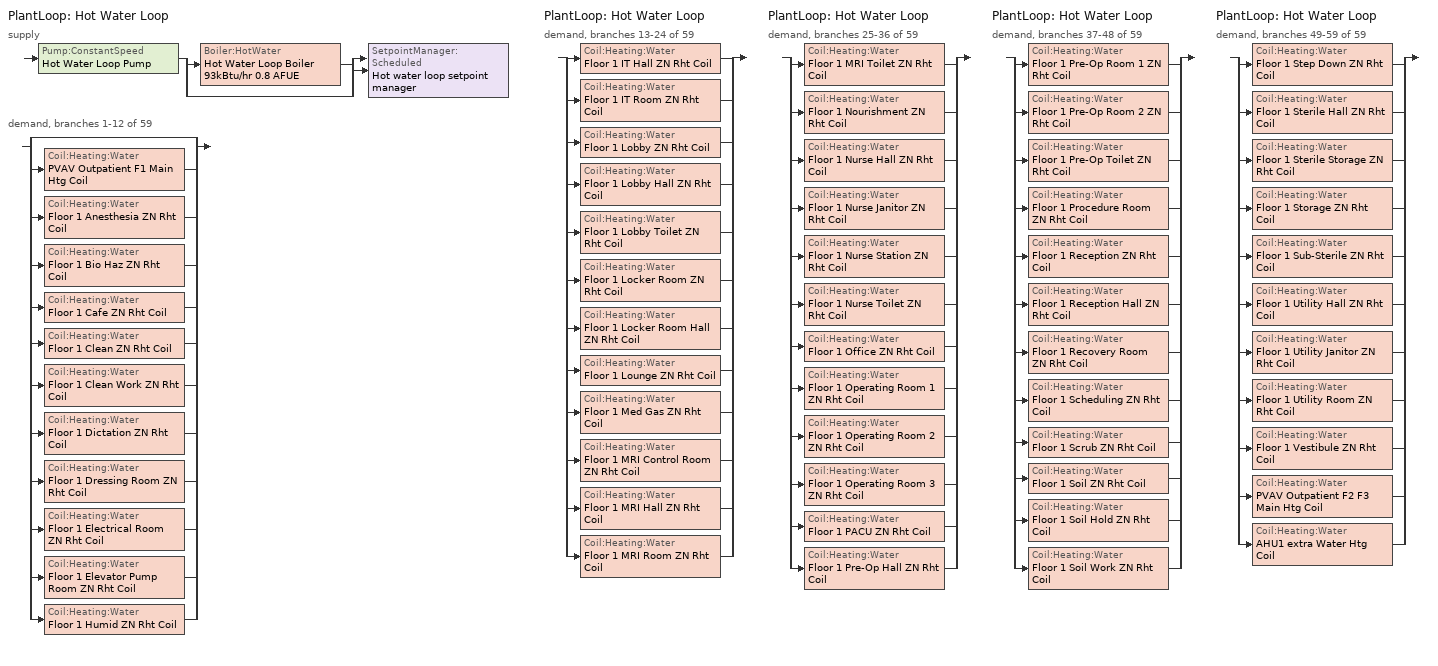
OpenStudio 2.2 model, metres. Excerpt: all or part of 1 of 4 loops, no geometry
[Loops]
PlantLoop 'Hot Water Loop'
 supply: Pump:ConstantSpeed 'Hot Water Loop Pump' > split
  | Boiler:HotWater 'Hot Water Loop Boiler 93kBtu/hr 0.8 AFUE'
  | bypass
  join > SetpointManager:Scheduled 'Hot water loop setpoint manager'
 demand, branches 1-12 of 59: split
  | bypass
  | Coil:Heating:Water 'PVAV Outpatient F1 Main Htg Coil'
  | Coil:Heating:Water 'Floor 1 Anesthesia ZN Rht Coil'
  | Coil:Heating:Water 'Floor 1 Bio Haz ZN Rht Coil'
  | Coil:Heating:Water 'Floor 1 Cafe ZN Rht Coil'
  | Coil:Heating:Water 'Floor 1 Clean ZN Rht Coil'
  | Coil:Heating:Water 'Floor 1 Clean Work ZN Rht Coil'
  | Coil:Heating:Water 'Floor 1 Dictation ZN Rht Coil'
  | Coil:Heating:Water 'Floor 1 Dressing Room ZN Rht Coil'
  | Coil:Heating:Water 'Floor 1 Electrical Room ZN Rht Coil'
  | Coil:Heating:Water 'Floor 1 Elevator Pump Room ZN Rht Coil'
  | Coil:Heating:Water 'Floor 1 Humid ZN Rht Coil'
PlantLoop 'Hot Water Loop'
 demand, branches 13-24 of 59: split
  | Coil:Heating:Water 'Floor 1 IT Hall ZN Rht Coil'
  | Coil:Heating:Water 'Floor 1 IT Room ZN Rht Coil'
  | Coil:Heating:Water 'Floor 1 Lobby ZN Rht Coil'
  | Coil:Heating:Water 'Floor 1 Lobby Hall ZN Rht Coil'
  | Coil:Heating:Water 'Floor 1 Lobby Toilet ZN Rht Coil'
  | Coil:Heating:Water 'Floor 1 Locker Room ZN Rht Coil'
  | Coil:Heating:Water 'Floor 1 Locker Room Hall ZN Rht Coil'
  | Coil:Heating:Water 'Floor 1 Lounge ZN Rht Coil'
  | Coil:Heating:Water 'Floor 1 Med Gas ZN Rht Coil'
  | Coil:Heating:Water 'Floor 1 MRI Control Room ZN Rht Coil'
  | Coil:Heating:Water 'Floor 1 MRI Hall ZN Rht Coil'
  | Coil:Heating:Water 'Floor 1 MRI Room ZN Rht Coil'
PlantLoop 'Hot Water Loop'
 demand, branches 25-36 of 59: split
  | Coil:Heating:Water 'Floor 1 MRI Toilet ZN Rht Coil'
  | Coil:Heating:Water 'Floor 1 Nourishment ZN Rht Coil'
  | Coil:Heating:Water 'Floor 1 Nurse Hall ZN Rht Coil'
  | Coil:Heating:Water 'Floor 1 Nurse Janitor ZN Rht Coil'
  | Coil:Heating:Water 'Floor 1 Nurse Station ZN Rht Coil'
  | Coil:Heating:Water 'Floor 1 Nurse Toilet ZN Rht Coil'
  | Coil:Heating:Water 'Floor 1 Office ZN Rht Coil'
  | Coil:Heating:Water 'Floor 1 Operating Room 1 ZN Rht Coil'
  | Coil:Heating:Water 'Floor 1 Operating Room 2 ZN Rht Coil'
  | Coil:Heating:Water 'Floor 1 Operating Room 3 ZN Rht Coil'
  | Coil:Heating:Water 'Floor 1 PACU ZN Rht Coil'
  | Coil:Heating:Water 'Floor 1 Pre-Op Hall ZN Rht Coil'
PlantLoop 'Hot Water Loop'
 demand, branches 37-48 of 59: split
  | Coil:Heating:Water 'Floor 1 Pre-Op Room 1 ZN Rht Coil'
  | Coil:Heating:Water 'Floor 1 Pre-Op Room 2 ZN Rht Coil'
  | Coil:Heating:Water 'Floor 1 Pre-Op Toilet ZN Rht Coil'
  | Coil:Heating:Water 'Floor 1 Procedure Room ZN Rht Coil'
  | Coil:Heating:Water 'Floor 1 Reception ZN Rht Coil'
  | Coil:Heating:Water 'Floor 1 Reception Hall ZN Rht Coil'
  | Coil:Heating:Water 'Floor 1 Recovery Room ZN Rht Coil'
  | Coil:Heating:Water 'Floor 1 Scheduling ZN Rht Coil'
  | Coil:Heating:Water 'Floor 1 Scrub ZN Rht Coil'
  | Coil:Heating:Water 'Floor 1 Soil ZN Rht Coil'
  | Coil:Heating:Water 'Floor 1 Soil Hold ZN Rht Coil'
  | Coil:Heating:Water 'Floor 1 Soil Work ZN Rht Coil'
PlantLoop 'Hot Water Loop'
 demand, branches 49-59 of 59: split
  | Coil:Heating:Water 'Floor 1 Step Down ZN Rht Coil'
  | Coil:Heating:Water 'Floor 1 Sterile Hall ZN Rht Coil'
  | Coil:Heating:Water 'Floor 1 Sterile Storage ZN Rht Coil'
  | Coil:Heating:Water 'Floor 1 Storage ZN Rht Coil'
  | Coil:Heating:Water 'Floor 1 Sub-Sterile ZN Rht Coil'
  | Coil:Heating:Water 'Floor 1 Utility Hall ZN Rht Coil'
  | Coil:Heating:Water 'Floor 1 Utility Janitor ZN Rht Coil'
  | Coil:Heating:Water 'Floor 1 Utility Room ZN Rht Coil'
  | Coil:Heating:Water 'Floor 1 Vestibule ZN Rht Coil'
  | Coil:Heating:Water 'PVAV Outpatient F2 F3 Main Htg Coil'
  | Coil:Heating:Water 'AHU1 extra Water Htg Coil'
[PlantLoop]
Hot Water Loop: Fluid Type=Water; Glycol Concentration=0; Minimum Loop Temperature {C}=10; Plant Loop Volume {m3}=Autocalculate; Load Distribution Scheme=Optimal
[Sizing:Plant]
Hot Water Loop: Loop Type=Heating; Design Loop Exit Temperature {C}=82.2222; Loop Design Temperature Difference {deltaC}=11.1111; Sizing Option=NonCoincident; Zone Timesteps in Averaging Window=1; Coincident Sizing Factor Mode=None
[SetpointManager:Scheduled]
Hot water loop setpoint manager: Control Variable=Temperature; Schedule=Hot Water Loop Temp - 180F
[Pump:ConstantSpeed]
Hot Water Loop Pump: Rated Flow Rate {m3/s}=autosize; Rated Pump Head {Pa}=179344; Rated Power Consumption {W}=autosize; Motor Efficiency=0.855; Fraction of Motor Inefficiencies to Fluid Stream=0; Pump Control Type=Intermittent
[Boiler:HotWater]
Hot Water Loop Boiler 93kBtu/hr 0.8 AFUE: Fuel Type=NaturalGas; Nominal Thermal Efficiency=0.8; Efficiency Curve Temperature Evaluation Variable=LeavingBoiler; Normalized Boiler Efficiency Curve=Boiler with No Minimum Turndown; Design Water Outlet Temperature {C}=82.2222; Maximum Part Load Ratio=1.2; Water Outlet Upper Temperature Limit {C}=95; Boiler Flow Mode=LeavingSetpointModulated; Parasitic Electric Load {W}=0; Sizing Factor=0.3
[Coil:Heating:Water] Availability Schedule=Always On Discrete
Name | Rated Inlet Water Temperature {C} | Rated Inlet Air Temperature {C} | Rated Outlet Water Temperature {C} | Rated Outlet Air Temperature {C}
PVAV Outpatient F1 Main Htg Coil; PVAV Outpatient F2 F3 Main Htg Coil | 82.2222 | 7 | 71.1111 | 50
Floor 1 Anesthesia ZN Rht Coil; Floor 1 Bio Haz ZN Rht Coil; Floor 1 Cafe ZN Rht Coil; Floor 1 Clean ZN Rht Coil; Floor 1 Clean Work ZN Rht Coil; Floor 1 Dictation ZN Rht Coil; Floor 1 Dressing Room ZN Rht Coil; Floor 1 Electrical Room ZN Rht Coil; Floor 1 Elevator Pump Room ZN Rht Coil; Floor 1 Humid ZN Rht Coil; Floor 1 IT Hall ZN Rht Coil; Floor 1 IT Room ZN Rht Coil; Floor 1 Lobby ZN Rht Coil; Floor 1 Lobby Hall ZN Rht Coil; Floor 1 Lobby Toilet ZN Rht Coil; Floor 1 Locker Room ZN Rht Coil; Floor 1 Locker Room Hall ZN Rht Coil; Floor 1 Lounge ZN Rht Coil; Floor 1 Med Gas ZN Rht Coil; Floor 1 MRI Control Room ZN Rht Coil; Floor 1 MRI Hall ZN Rht Coil; Floor 1 MRI Room ZN Rht Coil; Floor 1 MRI Toilet ZN Rht Coil; Floor 1 Nourishment ZN Rht Coil; Floor 1 Nurse Hall ZN Rht Coil; Floor 1 Nurse Janitor ZN Rht Coil; Floor 1 Nurse Station ZN Rht Coil; Floor 1 Nurse Toilet ZN Rht Coil; Floor 1 Office ZN Rht Coil; Floor 1 Operating Room 1 ZN Rht Coil; Floor 1 Operating Room 2 ZN Rht Coil; Floor 1 Operating Room 3 ZN Rht Coil; Floor 1 PACU ZN Rht Coil; Floor 1 Pre-Op Hall ZN Rht Coil; Floor 1 Pre-Op Room 1 ZN Rht Coil; Floor 1 Pre-Op Room 2 ZN Rht Coil; Floor 1 Pre-Op Toilet ZN Rht Coil; Floor 1 Procedure Room ZN Rht Coil; Floor 1 Reception ZN Rht Coil; Floor 1 Reception Hall ZN Rht Coil; Floor 1 Recovery Room ZN Rht Coil; Floor 1 Scheduling ZN Rht Coil; Floor 1 Scrub ZN Rht Coil; Floor 1 Soil ZN Rht Coil; Floor 1 Soil Hold ZN Rht Coil; Floor 1 Soil Work ZN Rht Coil; Floor 1 Step Down ZN Rht Coil; Floor 1 Sterile Hall ZN Rht Coil; Floor 1 Sterile Storage ZN Rht Coil; Floor 1 Storage ZN Rht Coil; Floor 1 Sub-Sterile ZN Rht Coil; Floor 1 Utility Hall ZN Rht Coil; Floor 1 Utility Janitor ZN Rht Coil; Floor 1 Utility Room ZN Rht Coil; Floor 1 Vestibule ZN Rht Coil | 82.2222 | 12.7778 | 71.1111 | 50
AHU1 extra Water Htg Coil
[Controller:WaterCoil] Action=Normal; Controller Convergence Tolerance {deltaC}=0.0001; Minimum Actuated Flow {m3/s}=0
Name | Water Coil
Controller Water Coil 1 | PVAV Outpatient F1 Main Htg Coil
Controller Water Coil 2 | Floor 1 Anesthesia ZN Rht Coil
Controller Water Coil 3 | Floor 1 Bio Haz ZN Rht Coil
Controller Water Coil 4 | Floor 1 Cafe ZN Rht Coil
Controller Water Coil 5 | Floor 1 Clean ZN Rht Coil
Controller Water Coil 6 | Floor 1 Clean Work ZN Rht Coil
Controller Water Coil 7 | Floor 1 Dictation ZN Rht Coil
Controller Water Coil 8 | Floor 1 Dressing Room ZN Rht Coil
Controller Water Coil 9 | Floor 1 Electrical Room ZN Rht Coil
Controller Water Coil 10 | Floor 1 Elevator Pump Room ZN Rht Coil
Controller Water Coil 11 | Floor 1 Humid ZN Rht Coil
Controller Water Coil 12 | Floor 1 IT Hall ZN Rht Coil
Controller Water Coil 13 | Floor 1 IT Room ZN Rht Coil
Controller Water Coil 14 | Floor 1 Lobby ZN Rht Coil
Controller Water Coil 15 | Floor 1 Lobby Hall ZN Rht Coil
Controller Water Coil 16 | Floor 1 Lobby Toilet ZN Rht Coil
Controller Water Coil 17 | Floor 1 Locker Room ZN Rht Coil
Controller Water Coil 18 | Floor 1 Locker Room Hall ZN Rht Coil
Controller Water Coil 19 | Floor 1 Lounge ZN Rht Coil
Controller Water Coil 20 | Floor 1 Med Gas ZN Rht Coil
Controller Water Coil 21 | Floor 1 MRI Control Room ZN Rht Coil
Controller Water Coil 22 | Floor 1 MRI Hall ZN Rht Coil
Controller Water Coil 23 | Floor 1 MRI Room ZN Rht Coil
Controller Water Coil 24 | Floor 1 MRI Toilet ZN Rht Coil
Controller Water Coil 25 | Floor 1 Nourishment ZN Rht Coil
Controller Water Coil 26 | Floor 1 Nurse Hall ZN Rht Coil
Controller Water Coil 27 | Floor 1 Nurse Janitor ZN Rht Coil
Controller Water Coil 28 | Floor 1 Nurse Station ZN Rht Coil
Controller Water Coil 29 | Floor 1 Nurse Toilet ZN Rht Coil
Controller Water Coil 30 | Floor 1 Office ZN Rht Coil
Controller Water Coil 31 | Floor 1 Operating Room 1 ZN Rht Coil
Controller Water Coil 32 | Floor 1 Operating Room 2 ZN Rht Coil
Controller Water Coil 33 | Floor 1 Operating Room 3 ZN Rht Coil
Controller Water Coil 34 | Floor 1 PACU ZN Rht Coil
Controller Water Coil 35 | Floor 1 Pre-Op Hall ZN Rht Coil
Controller Water Coil 36 | Floor 1 Pre-Op Room 1 ZN Rht Coil
Controller Water Coil 37 | Floor 1 Pre-Op Room 2 ZN Rht Coil
Controller Water Coil 38 | Floor 1 Pre-Op Toilet ZN Rht Coil
Controller Water Coil 39 | Floor 1 Procedure Room ZN Rht Coil
Controller Water Coil 40 | Floor 1 Reception ZN Rht Coil
Controller Water Coil 41 | Floor 1 Reception Hall ZN Rht Coil
Controller Water Coil 42 | Floor 1 Recovery Room ZN Rht Coil
Controller Water Coil 43 | Floor 1 Scheduling ZN Rht Coil
Controller Water Coil 44 | Floor 1 Scrub ZN Rht Coil
Controller Water Coil 45 | Floor 1 Soil ZN Rht Coil
Controller Water Coil 46 | Floor 1 Soil Hold ZN Rht Coil
Controller Water Coil 47 | Floor 1 Soil Work ZN Rht Coil
Controller Water Coil 48 | Floor 1 Step Down ZN Rht Coil
Controller Water Coil 49 | Floor 1 Sterile Hall ZN Rht Coil
Controller Water Coil 50 | Floor 1 Sterile Storage ZN Rht Coil
Controller Water Coil 51 | Floor 1 Storage ZN Rht Coil
Controller Water Coil 52 | Floor 1 Sub-Sterile ZN Rht Coil
Controller Water Coil 53 | Floor 1 Utility Hall ZN Rht Coil
Controller Water Coil 54 | Floor 1 Utility Janitor ZN Rht Coil
Controller Water Coil 55 | Floor 1 Utility Room ZN Rht Coil
Controller Water Coil 56 | Floor 1 Vestibule ZN Rht Coil
Controller Water Coil 57 | PVAV Outpatient F2 F3 Main Htg Coil
Controller Water Coil 58 | AHU1 extra Water Htg Coil
[Schedule:Ruleset]
Hot Water Loop Temp - 180F: Default Day Schedule=Hot Water Loop Temp - 180F Default
[Schedule:Day]
Hot Water Loop Temp - 180F Default: 24, 0, 82.2222
[Schedule:Constant]
Always On Discrete: Value=1
[Curve:Cubic]
Boiler with No Minimum Turndown: Coefficient1 Constant=0.7463; Coefficient2 x=1.3196; Coefficient3 x**2=-2.2154; Coefficient4 x**3=1.1674; Minimum Value of x=0; Maximum Value of x=1.3
